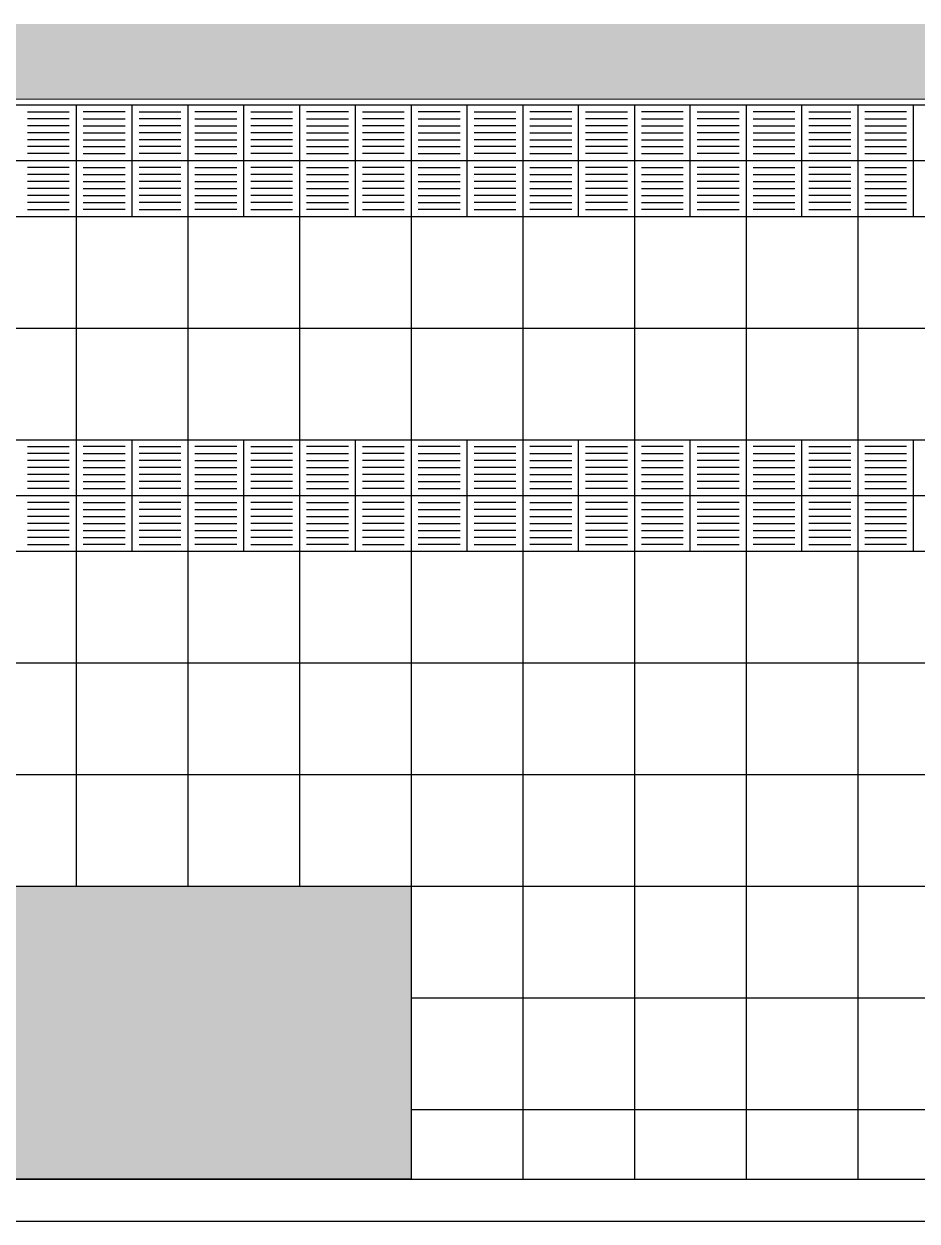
# Model space of a CAD drawing. Header units: inches. Extents: x -309 to 190, y -1585 to -1350.
# Drawn here: x -213.879 to -210.679, y -1423.408 to -1419.118 of the extents above; entities that cross this region are included whole.
import ezdxf

# ---------------------------------------------------------------- set-up
doc = ezdxf.new("R2010")
doc.units = ezdxf.units.IN
doc.header["$MEASUREMENT"] = 0
doc.linetypes.add('CENTER2', pattern=[1.125, 0.75, -0.125, 0.125, -0.125])
doc.linetypes.add('HIDDEN', pattern=[0.375, 0.25, -0.125])
for name, color, linetype in [('CIEGOS', 9, 'CONTINUOUS'), ('DET', 9, 'CONTINUOUS'), ('lm', 9, 'HIDDEN'), ('NO VIDENTES', 9, 'CONTINUOUS'), ('REVOQUE', 9, 'CONTINUOUS'), ('V2', 9, 'CONTINUOUS')]:
    doc.layers.add(name, color=color, linetype=linetype)
doc.layers.add('MURO 27', color=9, linetype='CONTINUOUS', lineweight=9)

msp = doc.modelspace()

# ---------------------------------------------------------------- hatches: boundary and pattern name
at = {"layer": 'DET'}
h = msp.add_hatch(dxfattribs=at)
h.set_pattern_fill('AR-CONC', color=256, scale=0.04, style=0)
h.set_pattern_definition([(50, (136.40562, -1134.24455), (0.28690407, -0.02510085), [0.03, -0.33]), (355, (136.40562, -1134.24455), (-0.05550053, 0.30087685), [0.024, -0.264]), (100.451444, (136.42953, -1134.24665), (0.23140354, 0.275776), [0.02549608, -0.28045684]), (46.1842, (136.40562, -1134.16455), (0.42689653, -0.0662077), [0.045, -0.495]), (96.63564, (136.4412, -1134.17007), (0.37386478, 0.38964744), [0.03824414, -0.4206855]), (351.18416, (136.4056, -1134.16455), (0.37386478, 0.38964744), [0.036, -0.396]), (21, (136.44562, -1134.18455), (0.23876282, -0.16104756), [0.03, -0.33]), (326, (136.44562, -1134.18455), (0.09732613, 0.29006002), [0.024, -0.264]), (71.451445, (136.46552, -1134.19797), (0.33608895, 0.12901246), [0.02549608, -0.28045684]), (37.5, (136.40562, -1134.24455), (0.004863942, 0.133157542), [0, -0.2608, 0, -0.268, 0, -0.265]), (7.5, (136.40562, -1134.24455), (0.105227815, 0.157764685), [0, -0.1528, 0, -0.2548, 0, -0.101]), (327.5, (136.31642, -1134.24455), (0.213528974, -0.009021949), [0, -0.1, 0, -0.312, 0, -0.414]), (317.5, (136.27642, -1134.24455), (0.23327447, 0.04004199), [0, -0.13, 0, -0.2072, 0, -0.294])])
h.paths.add_polyline_path([(-239.6918, -1422.2082), (-239.6918, -1423.2582), (-212.4918, -1423.2582), (-212.4918, -1422.2082)])
at = {"layer": 'MURO 27'}
h = msp.add_hatch(color=256, dxfattribs=at)
h.paths.add_polyline_path([(-206.8918, -1375.3082), (-211.4118, -1375.3082), (-211.4118, -1375.5782), (-208.6918, -1375.5782), (-208.6918, -1379.1682), (-208.4218, -1379.1682), (-208.4218, -1375.5782), (-206.8918, -1375.5782)])
h.paths.add_polyline_path([(-204.0482, -1375.6497), (-204.3067, -1375.5715), (-204.5294, -1376.3082), (-206.1218, -1376.3082), (-206.1218, -1375.3082), (-206.6218, -1375.3082), (-206.6218, -1375.5782), (-206.3918, -1375.5782), (-206.3918, -1376.3082), (-206.6218, -1376.3082), (-206.6218, -1375.9682), (-206.8918, -1375.9682), (-206.8918, -1378.8982), (-207.5818, -1378.8982), (-207.5818, -1379.1682), (-206.8918, -1379.1682), (-206.8918, -1378.9882), (-206.6218, -1378.9882), (-206.6218, -1376.5782), (-204.329, -1376.5782)])
h.paths.add_polyline_path([(-203.7499, -1375.4578), (-203.8281, -1375.7163), (-192.2851, -1379.2072), (-192.2851, -1379.1382), (-192.2261, -1378.943)])
h.paths.add_polyline_path([(-191.707, -1379.0999), (-191.7851, -1379.3584), (-184.6557, -1381.5145), (-184.5775, -1381.2561)])
h.paths.add_polyline_path([(-184.2118, -1381.8667), (-184.4818, -1381.8667), (-184.4818, -1383.6882), (-184.2118, -1383.6882)])
h.paths.add_polyline_path([(-184.2118, -1383.8882), (-184.4818, -1383.8882), (-184.4818, -1389.5882), (-184.2118, -1389.5882)])
h.paths.add_polyline_path([(-184.2118, -1389.7882), (-184.4818, -1389.7882), (-184.4818, -1395.4882), (-184.2118, -1395.4882)])
h.paths.add_polyline_path([(-184.2118, -1395.6882), (-184.4818, -1395.6882), (-184.4818, -1398.7382), (-184.2118, -1398.7382)])
h.paths.add_polyline_path([(-184.2118, -1399.9782), (-184.4818, -1399.9782), (-184.4818, -1401.2382), (-184.2118, -1401.2382)])
h.paths.add_polyline_path([(-184.2118, -1413.5382), (-184.4818, -1413.5382), (-184.4818, -1419.1182), (-184.2118, -1419.1182)])
h.paths.add_polyline_path([(-184.2118, -1410.6582), (-184.4818, -1410.6582), (-184.4818, -1410.8982), (-184.2118, -1410.8982)])
h.paths.add_polyline_path([(-199.2985, -1419.1182), (-206.0818, -1419.1182), (-206.0818, -1419.3882), (-199.2985, -1419.3882)])
h.paths.add_polyline_path([(-207.1218, -1419.1182), (-234.1018, -1419.1182), (-234.1018, -1419.3882), (-207.1218, -1419.3882)])
h.paths.add_polyline_path([(-192.0152, -1419.1182), (-198.7985, -1419.1182), (-198.7985, -1419.3882), (-192.0152, -1419.3882)])
h.paths.add_polyline_path([(-184.7118, -1419.1182), (-191.5152, -1419.1182), (-191.5152, -1419.3882), (-184.7118, -1419.3882)])
h.paths.add_polyline_path([(-234.3318, -1413.5382), (-234.6018, -1413.5382), (-234.6018, -1419.1182), (-234.3318, -1419.1182)])
h.paths.add_polyline_path([(-234.3318, -1407.6382), (-234.6018, -1407.6382), (-234.6018, -1413.0382), (-234.3318, -1413.0382)])
h.paths.add_polyline_path([(-234.3318, -1401.7382), (-234.6018, -1401.7382), (-234.6018, -1407.1382), (-234.3318, -1407.1382)])
h.paths.add_polyline_path([(-234.3318, -1398.0282), (-234.6018, -1398.0282), (-234.6018, -1401.2382), (-234.3318, -1401.2382)])
h.paths.add_polyline_path([(-234.3318, -1384.0382), (-234.6018, -1384.0382), (-234.6018, -1389.4382), (-234.3318, -1389.4382)])
h.paths.add_polyline_path([(-234.3318, -1389.9382), (-234.6018, -1389.9382), (-234.6018, -1395.3382), (-234.3318, -1395.3382)])
h.paths.add_polyline_path([(-234.3318, -1379.3782), (-234.6018, -1379.3782), (-234.6018, -1382.0482), (-234.3318, -1382.0482)])
h.paths.add_polyline_path([(-234.3318, -1382.5882), (-234.6018, -1382.5882), (-234.6018, -1383.5382), (-234.3318, -1383.5382)])
h.paths.add_polyline_path([(-206.6218, -1389.9382), (-206.8918, -1389.9382), (-206.8918, -1395.3382), (-206.6218, -1395.3382)])
h.paths.add_polyline_path([(-206.6218, -1384.0382), (-206.8918, -1384.0382), (-206.8918, -1389.4382), (-206.6218, -1389.4382)])
h.paths.add_polyline_path([(-206.6218, -1379.4882), (-206.8918, -1379.4882), (-206.8918, -1383.5382), (-206.6218, -1383.5382)])
h.paths.add_polyline_path([(-206.6218, -1398.0282), (-206.8918, -1398.0282), (-206.8918, -1401.2382), (-206.6218, -1401.2382)])
h.paths.add_polyline_path([(-206.6218, -1401.7382), (-206.8918, -1401.7382), (-206.8918, -1407.1382), (-206.6218, -1407.1382)])
h.paths.add_polyline_path([(-206.6218, -1407.6382), (-206.8918, -1407.6382), (-206.8918, -1407.7482), (-206.6218, -1407.7482)])

# ---------------------------------------------------------------- linework, layer by layer
at = {"layer": 'CIEGOS'}
for points in [[(-264.4918, -1419.4082), (-172.9718, -1419.4082)], [(-264.6577, -1419.8082), (-172.8062, -1419.8082)], [(-264.9895, -1420.6082), (-172.4742, -1420.6082)], [(-264.9895, -1420.6082), (-172.4742, -1420.6082)], [(-265.1553, -1421.0082), (-172.3084, -1421.0082)], [(-265.1553, -1421.0082), (-172.3084, -1421.0082)]]:
    msp.add_lwpolyline(points, dxfattribs=at)
at = {"layer": 'DET'}
for points in [[(-213.6918, -1419.4082), (-213.6918, -1422.2082)], [(-213.4918, -1419.8082), (-213.4918, -1419.4082)], [(-213.2918, -1419.4082), (-213.2918, -1422.2082)], [(-213.0918, -1419.8082), (-213.0918, -1419.4082)], [(-212.8918, -1419.4082), (-212.8918, -1422.2082)], [(-212.6918, -1419.8082), (-212.6918, -1419.4082)], [(-212.4918, -1419.4082), (-212.4918, -1422.2082)], [(-212.2918, -1419.8082), (-212.2918, -1419.4082)], [(-212.0918, -1419.4082), (-212.0918, -1423.2582)], [(-211.8918, -1419.8082), (-211.8918, -1419.4082)], [(-211.6918, -1419.4082), (-211.6918, -1423.2582)], [(-211.4918, -1419.8082), (-211.4918, -1419.4082)], [(-211.2918, -1419.4082), (-211.2918, -1423.2582)], [(-211.0918, -1419.8082), (-211.0918, -1419.4082)], [(-210.8918, -1419.4082), (-210.8918, -1423.2582)], [(-210.6918, -1419.8082), (-210.6918, -1419.4082)], [(-264.5748, -1419.6082), (-172.889, -1419.6082)], [(-264.8236, -1420.2082), (-172.6405, -1420.2082)], [(-264.8236, -1420.2082), (-172.6405, -1420.2082)], [(-213.4918, -1421.0082), (-213.4918, -1420.6082)], [(-213.0918, -1421.0082), (-213.0918, -1420.6082)], [(-212.6918, -1421.0082), (-212.6918, -1420.6082)], [(-212.2918, -1421.0082), (-212.2918, -1420.6082)], [(-211.8918, -1421.0082), (-211.8918, -1420.6082)], [(-211.4918, -1421.0082), (-211.4918, -1420.6082)], [(-211.0918, -1421.0082), (-211.0918, -1420.6082)], [(-210.6918, -1421.0082), (-210.6918, -1420.6082)], [(-265.0724, -1420.8082), (-172.3914, -1420.8082)], [(-265.0724, -1420.8082), (-172.3914, -1420.8082)], [(-265.3212, -1421.4082), (-172.1425, -1421.4082)], [(-265.3212, -1421.4082), (-172.1425, -1421.4082)], [(-265.4871, -1421.8082), (-171.9766, -1421.8082)], [(-265.4871, -1421.8082), (-171.9766, -1421.8082)], [(-265.653, -1422.2082), (-171.8107, -1422.2082)], [(-212.4918, -1422.6082), (-210.4918, -1422.6082)], [(-212.4918, -1423.0082), (-210.4918, -1423.0082)]]:
    msp.add_lwpolyline(points, dxfattribs=at)
at = {"layer": 'lm', "linetype": 'CENTER2'}
msp.add_line((-265.8046, -1419.4082), (-171.4579, -1419.4082), dxfattribs=at)
msp.add_line((-265.8046, -1419.4082), (-171.4579, -1419.4082), dxfattribs=at)
at = {"layer": 'MURO 27'}
msp.add_lwpolyline([(-234.6018, -1398.0282), (-234.6018, -1419.3882), (-206.6218, -1419.3882), (-206.6218, -1415.2582)], dxfattribs=at)
at = {"layer": 'NO VIDENTES'}
for p, q in [((-213.8668, -1419.4332), (-213.7168, -1419.4332)), ((-213.7168, -1419.4582), (-213.8668, -1419.4582)), ((-213.5168, -1419.4332), (-213.6668, -1419.4332)), ((-213.6668, -1419.4582), (-213.5168, -1419.4582)), ((-213.4668, -1419.4332), (-213.3168, -1419.4332)), ((-213.3168, -1419.4582), (-213.4668, -1419.4582)), ((-213.1168, -1419.4332), (-213.2668, -1419.4332)), ((-213.2668, -1419.4582), (-213.1168, -1419.4582)), ((-213.0668, -1419.4332), (-212.9168, -1419.4332)), ((-212.9168, -1419.4582), (-213.0668, -1419.4582)), ((-212.7168, -1419.4332), (-212.8668, -1419.4332)), ((-212.8668, -1419.4582), (-212.7168, -1419.4582)), ((-212.6668, -1419.4332), (-212.5168, -1419.4332)), ((-212.5168, -1419.4582), (-212.6668, -1419.4582)), ((-212.3168, -1419.4332), (-212.4668, -1419.4332)), ((-212.4668, -1419.4582), (-212.3168, -1419.4582)), ((-212.2668, -1419.4332), (-212.1168, -1419.4332)), ((-212.1168, -1419.4582), (-212.2668, -1419.4582)), ((-211.9168, -1419.4332), (-212.0668, -1419.4332)), ((-212.0668, -1419.4582), (-211.9168, -1419.4582)), ((-211.8668, -1419.4332), (-211.7168, -1419.4332)), ((-211.7168, -1419.4582), (-211.8668, -1419.4582)), ((-211.5168, -1419.4332), (-211.6668, -1419.4332)), ((-211.6668, -1419.4582), (-211.5168, -1419.4582)), ((-211.4668, -1419.4332), (-211.3168, -1419.4332)), ((-211.3168, -1419.4582), (-211.4668, -1419.4582)), ((-211.1168, -1419.4332), (-211.2668, -1419.4332)), ((-211.2668, -1419.4582), (-211.1168, -1419.4582)), ((-211.0668, -1419.4332), (-210.9168, -1419.4332)), ((-210.9168, -1419.4582), (-211.0668, -1419.4582)), ((-210.7168, -1419.4332), (-210.8668, -1419.4332)), ((-210.8668, -1419.4582), (-210.7168, -1419.4582)), ((-213.7168, -1419.4832), (-213.8668, -1419.4832)), ((-213.7168, -1419.5082), (-213.8668, -1419.5082)), ((-213.6668, -1419.4832), (-213.5168, -1419.4832)), ((-213.6668, -1419.5082), (-213.5168, -1419.5082)), ((-213.3168, -1419.4832), (-213.4668, -1419.4832)), ((-213.3168, -1419.5082), (-213.4668, -1419.5082)), ((-213.2668, -1419.4832), (-213.1168, -1419.4832)), ((-213.2668, -1419.5082), (-213.1168, -1419.5082)), ((-212.9168, -1419.4832), (-213.0668, -1419.4832)), ((-212.9168, -1419.5082), (-213.0668, -1419.5082)), ((-212.8668, -1419.4832), (-212.7168, -1419.4832)), ((-212.8668, -1419.5082), (-212.7168, -1419.5082)), ((-212.5168, -1419.4832), (-212.6668, -1419.4832)), ((-212.5168, -1419.5082), (-212.6668, -1419.5082)), ((-212.4668, -1419.4832), (-212.3168, -1419.4832)), ((-212.4668, -1419.5082), (-212.3168, -1419.5082)), ((-212.1168, -1419.4832), (-212.2668, -1419.4832)), ((-212.1168, -1419.5082), (-212.2668, -1419.5082)), ((-212.0668, -1419.4832), (-211.9168, -1419.4832)), ((-212.0668, -1419.5082), (-211.9168, -1419.5082)), ((-211.7168, -1419.4832), (-211.8668, -1419.4832)), ((-211.7168, -1419.5082), (-211.8668, -1419.5082)), ((-211.6668, -1419.4832), (-211.5168, -1419.4832)), ((-211.6668, -1419.5082), (-211.5168, -1419.5082)), ((-211.3168, -1419.4832), (-211.4668, -1419.4832)), ((-211.3168, -1419.5082), (-211.4668, -1419.5082)), ((-211.2668, -1419.4832), (-211.1168, -1419.4832)), ((-211.2668, -1419.5082), (-211.1168, -1419.5082)), ((-210.9168, -1419.4832), (-211.0668, -1419.4832)), ((-210.9168, -1419.5082), (-211.0668, -1419.5082)), ((-210.8668, -1419.4832), (-210.7168, -1419.4832)), ((-210.8668, -1419.5082), (-210.7168, -1419.5082)), ((-213.7168, -1419.5332), (-213.8668, -1419.5332)), ((-213.7168, -1419.5582), (-213.8668, -1419.5582)), ((-213.6668, -1419.5332), (-213.5168, -1419.5332)), ((-213.6668, -1419.5582), (-213.5168, -1419.5582)), ((-213.3168, -1419.5332), (-213.4668, -1419.5332)), ((-213.3168, -1419.5582), (-213.4668, -1419.5582)), ((-213.2668, -1419.5332), (-213.1168, -1419.5332)), ((-213.2668, -1419.5582), (-213.1168, -1419.5582)), ((-212.9168, -1419.5332), (-213.0668, -1419.5332)), ((-212.9168, -1419.5582), (-213.0668, -1419.5582)), ((-212.8668, -1419.5332), (-212.7168, -1419.5332)), ((-212.8668, -1419.5582), (-212.7168, -1419.5582)), ((-212.5168, -1419.5332), (-212.6668, -1419.5332)), ((-212.5168, -1419.5582), (-212.6668, -1419.5582)), ((-212.4668, -1419.5332), (-212.3168, -1419.5332)), ((-212.4668, -1419.5582), (-212.3168, -1419.5582)), ((-212.1168, -1419.5332), (-212.2668, -1419.5332)), ((-212.1168, -1419.5582), (-212.2668, -1419.5582)), ((-212.0668, -1419.5332), (-211.9168, -1419.5332)), ((-212.0668, -1419.5582), (-211.9168, -1419.5582)), ((-211.7168, -1419.5332), (-211.8668, -1419.5332)), ((-211.7168, -1419.5582), (-211.8668, -1419.5582)), ((-211.6668, -1419.5332), (-211.5168, -1419.5332)), ((-211.6668, -1419.5582), (-211.5168, -1419.5582)), ((-211.3168, -1419.5332), (-211.4668, -1419.5332)), ((-211.3168, -1419.5582), (-211.4668, -1419.5582)), ((-211.2668, -1419.5332), (-211.1168, -1419.5332)), ((-211.2668, -1419.5582), (-211.1168, -1419.5582)), ((-210.9168, -1419.5332), (-211.0668, -1419.5332)), ((-210.9168, -1419.5582), (-211.0668, -1419.5582)), ((-210.8668, -1419.5332), (-210.7168, -1419.5332)), ((-210.8668, -1419.5582), (-210.7168, -1419.5582)), ((-213.7168, -1419.5832), (-213.8668, -1419.5832)), ((-213.6668, -1419.5832), (-213.5168, -1419.5832)), ((-213.3168, -1419.5832), (-213.4668, -1419.5832)), ((-213.2668, -1419.5832), (-213.1168, -1419.5832)), ((-212.9168, -1419.5832), (-213.0668, -1419.5832)), ((-212.8668, -1419.5832), (-212.7168, -1419.5832)), ((-212.5168, -1419.5832), (-212.6668, -1419.5832)), ((-212.4668, -1419.5832), (-212.3168, -1419.5832)), ((-212.1168, -1419.5832), (-212.2668, -1419.5832)), ((-212.0668, -1419.5832), (-211.9168, -1419.5832)), ((-211.7168, -1419.5832), (-211.8668, -1419.5832)), ((-211.6668, -1419.5832), (-211.5168, -1419.5832)), ((-211.3168, -1419.5832), (-211.4668, -1419.5832)), ((-211.2668, -1419.5832), (-211.1168, -1419.5832)), ((-210.9168, -1419.5832), (-211.0668, -1419.5832)), ((-210.8668, -1419.5832), (-210.7168, -1419.5832)), ((-213.7168, -1419.6332), (-213.8668, -1419.6332)), ((-213.6668, -1419.6332), (-213.5168, -1419.6332)), ((-213.3168, -1419.6332), (-213.4668, -1419.6332)), ((-213.2668, -1419.6332), (-213.1168, -1419.6332)), ((-212.9168, -1419.6332), (-213.0668, -1419.6332)), ((-212.8668, -1419.6332), (-212.7168, -1419.6332)), ((-212.5168, -1419.6332), (-212.6668, -1419.6332)), ((-212.4668, -1419.6332), (-212.3168, -1419.6332)), ((-212.1168, -1419.6332), (-212.2668, -1419.6332)), ((-212.0668, -1419.6332), (-211.9168, -1419.6332)), ((-211.7168, -1419.6332), (-211.8668, -1419.6332)), ((-211.6668, -1419.6332), (-211.5168, -1419.6332)), ((-211.3168, -1419.6332), (-211.4668, -1419.6332)), ((-211.2668, -1419.6332), (-211.1168, -1419.6332)), ((-210.9168, -1419.6332), (-211.0668, -1419.6332)), ((-210.8668, -1419.6332), (-210.7168, -1419.6332)), ((-213.7168, -1419.6582), (-213.8668, -1419.6582)), ((-213.7168, -1419.6832), (-213.8668, -1419.6832)), ((-213.6668, -1419.6582), (-213.5168, -1419.6582)), ((-213.6668, -1419.6832), (-213.5168, -1419.6832)), ((-213.3168, -1419.6582), (-213.4668, -1419.6582)), ((-213.3168, -1419.6832), (-213.4668, -1419.6832)), ((-213.2668, -1419.6582), (-213.1168, -1419.6582)), ((-213.2668, -1419.6832), (-213.1168, -1419.6832)), ((-212.9168, -1419.6582), (-213.0668, -1419.6582)), ((-212.9168, -1419.6832), (-213.0668, -1419.6832)), ((-212.8668, -1419.6582), (-212.7168, -1419.6582)), ((-212.8668, -1419.6832), (-212.7168, -1419.6832)), ((-212.5168, -1419.6582), (-212.6668, -1419.6582)), ((-212.5168, -1419.6832), (-212.6668, -1419.6832)), ((-212.4668, -1419.6582), (-212.3168, -1419.6582)), ((-212.4668, -1419.6832), (-212.3168, -1419.6832)), ((-212.1168, -1419.6582), (-212.2668, -1419.6582)), ((-212.1168, -1419.6832), (-212.2668, -1419.6832)), ((-212.0668, -1419.6582), (-211.9168, -1419.6582)), ((-212.0668, -1419.6832), (-211.9168, -1419.6832)), ((-211.7168, -1419.6582), (-211.8668, -1419.6582)), ((-211.7168, -1419.6832), (-211.8668, -1419.6832)), ((-211.6668, -1419.6582), (-211.5168, -1419.6582)), ((-211.6668, -1419.6832), (-211.5168, -1419.6832)), ((-211.3168, -1419.6582), (-211.4668, -1419.6582)), ((-211.3168, -1419.6832), (-211.4668, -1419.6832)), ((-211.2668, -1419.6582), (-211.1168, -1419.6582)), ((-211.2668, -1419.6832), (-211.1168, -1419.6832)), ((-210.9168, -1419.6582), (-211.0668, -1419.6582)), ((-210.9168, -1419.6832), (-211.0668, -1419.6832)), ((-210.8668, -1419.6582), (-210.7168, -1419.6582)), ((-210.8668, -1419.6832), (-210.7168, -1419.6832)), ((-213.7168, -1419.7082), (-213.8668, -1419.7082)), ((-213.6668, -1419.7082), (-213.5168, -1419.7082)), ((-213.3168, -1419.7082), (-213.4668, -1419.7082)), ((-213.2668, -1419.7082), (-213.1168, -1419.7082)), ((-212.9168, -1419.7082), (-213.0668, -1419.7082)), ((-212.8668, -1419.7082), (-212.7168, -1419.7082)), ((-212.5168, -1419.7082), (-212.6668, -1419.7082)), ((-212.4668, -1419.7082), (-212.3168, -1419.7082)), ((-212.1168, -1419.7082), (-212.2668, -1419.7082)), ((-212.0668, -1419.7082), (-211.9168, -1419.7082)), ((-211.7168, -1419.7082), (-211.8668, -1419.7082)), ((-211.6668, -1419.7082), (-211.5168, -1419.7082)), ((-211.3168, -1419.7082), (-211.4668, -1419.7082)), ((-211.2668, -1419.7082), (-211.1168, -1419.7082)), ((-210.9168, -1419.7082), (-211.0668, -1419.7082)), ((-210.8668, -1419.7082), (-210.7168, -1419.7082)), ((-213.7168, -1419.7332), (-213.8668, -1419.7332)), ((-213.7168, -1419.7582), (-213.8668, -1419.7582)), ((-213.6668, -1419.7332), (-213.5168, -1419.7332)), ((-213.6668, -1419.7582), (-213.5168, -1419.7582)), ((-213.3168, -1419.7332), (-213.4668, -1419.7332)), ((-213.3168, -1419.7582), (-213.4668, -1419.7582)), ((-213.2668, -1419.7332), (-213.1168, -1419.7332)), ((-213.2668, -1419.7582), (-213.1168, -1419.7582)), ((-212.9168, -1419.7332), (-213.0668, -1419.7332)), ((-212.9168, -1419.7582), (-213.0668, -1419.7582)), ((-212.8668, -1419.7332), (-212.7168, -1419.7332)), ((-212.8668, -1419.7582), (-212.7168, -1419.7582)), ((-212.5168, -1419.7332), (-212.6668, -1419.7332)), ((-212.5168, -1419.7582), (-212.6668, -1419.7582)), ((-212.4668, -1419.7332), (-212.3168, -1419.7332)), ((-212.4668, -1419.7582), (-212.3168, -1419.7582)), ((-212.1168, -1419.7332), (-212.2668, -1419.7332)), ((-212.1168, -1419.7582), (-212.2668, -1419.7582)), ((-212.0668, -1419.7332), (-211.9168, -1419.7332)), ((-212.0668, -1419.7582), (-211.9168, -1419.7582)), ((-211.7168, -1419.7332), (-211.8668, -1419.7332)), ((-211.7168, -1419.7582), (-211.8668, -1419.7582)), ((-211.6668, -1419.7332), (-211.5168, -1419.7332)), ((-211.6668, -1419.7582), (-211.5168, -1419.7582)), ((-211.3168, -1419.7332), (-211.4668, -1419.7332)), ((-211.3168, -1419.7582), (-211.4668, -1419.7582)), ((-211.2668, -1419.7332), (-211.1168, -1419.7332)), ((-211.2668, -1419.7582), (-211.1168, -1419.7582)), ((-210.9168, -1419.7332), (-211.0668, -1419.7332)), ((-210.9168, -1419.7582), (-211.0668, -1419.7582)), ((-210.8668, -1419.7332), (-210.7168, -1419.7332)), ((-210.8668, -1419.7582), (-210.7168, -1419.7582)), ((-213.8668, -1419.7832), (-213.7168, -1419.7832)), ((-213.5168, -1419.7832), (-213.6668, -1419.7832)), ((-213.4668, -1419.7832), (-213.3168, -1419.7832)), ((-213.1168, -1419.7832), (-213.2668, -1419.7832)), ((-213.0668, -1419.7832), (-212.9168, -1419.7832)), ((-212.7168, -1419.7832), (-212.8668, -1419.7832)), ((-212.6668, -1419.7832), (-212.5168, -1419.7832)), ((-212.3168, -1419.7832), (-212.4668, -1419.7832)), ((-212.2668, -1419.7832), (-212.1168, -1419.7832)), ((-211.9168, -1419.7832), (-212.0668, -1419.7832)), ((-211.8668, -1419.7832), (-211.7168, -1419.7832)), ((-211.5168, -1419.7832), (-211.6668, -1419.7832)), ((-211.4668, -1419.7832), (-211.3168, -1419.7832)), ((-211.1168, -1419.7832), (-211.2668, -1419.7832)), ((-211.0668, -1419.7832), (-210.9168, -1419.7832)), ((-210.7168, -1419.7832), (-210.8668, -1419.7832)), ((-213.8668, -1420.6332), (-213.7168, -1420.6332)), ((-213.7168, -1420.6582), (-213.8668, -1420.6582)), ((-213.5168, -1420.6332), (-213.6668, -1420.6332)), ((-213.6668, -1420.6582), (-213.5168, -1420.6582)), ((-213.4668, -1420.6332), (-213.3168, -1420.6332)), ((-213.3168, -1420.6582), (-213.4668, -1420.6582)), ((-213.1168, -1420.6332), (-213.2668, -1420.6332)), ((-213.2668, -1420.6582), (-213.1168, -1420.6582)), ((-213.0668, -1420.6332), (-212.9168, -1420.6332)), ((-212.9168, -1420.6582), (-213.0668, -1420.6582)), ((-212.7168, -1420.6332), (-212.8668, -1420.6332)), ((-212.8668, -1420.6582), (-212.7168, -1420.6582)), ((-212.6668, -1420.6332), (-212.5168, -1420.6332)), ((-212.5168, -1420.6582), (-212.6668, -1420.6582)), ((-212.3168, -1420.6332), (-212.4668, -1420.6332)), ((-212.4668, -1420.6582), (-212.3168, -1420.6582)), ((-212.2668, -1420.6332), (-212.1168, -1420.6332)), ((-212.1168, -1420.6582), (-212.2668, -1420.6582)), ((-211.9168, -1420.6332), (-212.0668, -1420.6332)), ((-212.0668, -1420.6582), (-211.9168, -1420.6582)), ((-211.8668, -1420.6332), (-211.7168, -1420.6332)), ((-211.7168, -1420.6582), (-211.8668, -1420.6582)), ((-211.5168, -1420.6332), (-211.6668, -1420.6332)), ((-211.6668, -1420.6582), (-211.5168, -1420.6582)), ((-211.4668, -1420.6332), (-211.3168, -1420.6332)), ((-211.3168, -1420.6582), (-211.4668, -1420.6582)), ((-211.1168, -1420.6332), (-211.2668, -1420.6332)), ((-211.2668, -1420.6582), (-211.1168, -1420.6582)), ((-211.0668, -1420.6332), (-210.9168, -1420.6332)), ((-210.9168, -1420.6582), (-211.0668, -1420.6582)), ((-210.7168, -1420.6332), (-210.8668, -1420.6332)), ((-210.8668, -1420.6582), (-210.7168, -1420.6582)), ((-213.7168, -1420.6832), (-213.8668, -1420.6832)), ((-213.7168, -1420.7082), (-213.8668, -1420.7082)), ((-213.6668, -1420.6832), (-213.5168, -1420.6832)), ((-213.6668, -1420.7082), (-213.5168, -1420.7082)), ((-213.3168, -1420.6832), (-213.4668, -1420.6832)), ((-213.3168, -1420.7082), (-213.4668, -1420.7082)), ((-213.2668, -1420.6832), (-213.1168, -1420.6832)), ((-213.2668, -1420.7082), (-213.1168, -1420.7082)), ((-212.9168, -1420.6832), (-213.0668, -1420.6832)), ((-212.9168, -1420.7082), (-213.0668, -1420.7082)), ((-212.8668, -1420.6832), (-212.7168, -1420.6832)), ((-212.8668, -1420.7082), (-212.7168, -1420.7082)), ((-212.5168, -1420.6832), (-212.6668, -1420.6832)), ((-212.5168, -1420.7082), (-212.6668, -1420.7082)), ((-212.4668, -1420.6832), (-212.3168, -1420.6832)), ((-212.4668, -1420.7082), (-212.3168, -1420.7082)), ((-212.1168, -1420.6832), (-212.2668, -1420.6832)), ((-212.1168, -1420.7082), (-212.2668, -1420.7082)), ((-212.0668, -1420.6832), (-211.9168, -1420.6832)), ((-212.0668, -1420.7082), (-211.9168, -1420.7082)), ((-211.7168, -1420.6832), (-211.8668, -1420.6832)), ((-211.7168, -1420.7082), (-211.8668, -1420.7082)), ((-211.6668, -1420.6832), (-211.5168, -1420.6832)), ((-211.6668, -1420.7082), (-211.5168, -1420.7082)), ((-211.3168, -1420.6832), (-211.4668, -1420.6832)), ((-211.3168, -1420.7082), (-211.4668, -1420.7082)), ((-211.2668, -1420.6832), (-211.1168, -1420.6832)), ((-211.2668, -1420.7082), (-211.1168, -1420.7082)), ((-210.9168, -1420.6832), (-211.0668, -1420.6832)), ((-210.9168, -1420.7082), (-211.0668, -1420.7082)), ((-210.8668, -1420.6832), (-210.7168, -1420.6832)), ((-210.8668, -1420.7082), (-210.7168, -1420.7082)), ((-213.7168, -1420.7332), (-213.8668, -1420.7332)), ((-213.7168, -1420.7582), (-213.8668, -1420.7582)), ((-213.6668, -1420.7332), (-213.5168, -1420.7332)), ((-213.6668, -1420.7582), (-213.5168, -1420.7582)), ((-213.3168, -1420.7332), (-213.4668, -1420.7332)), ((-213.3168, -1420.7582), (-213.4668, -1420.7582)), ((-213.2668, -1420.7332), (-213.1168, -1420.7332)), ((-213.2668, -1420.7582), (-213.1168, -1420.7582)), ((-212.9168, -1420.7332), (-213.0668, -1420.7332)), ((-212.9168, -1420.7582), (-213.0668, -1420.7582)), ((-212.8668, -1420.7332), (-212.7168, -1420.7332)), ((-212.8668, -1420.7582), (-212.7168, -1420.7582)), ((-212.5168, -1420.7332), (-212.6668, -1420.7332)), ((-212.5168, -1420.7582), (-212.6668, -1420.7582)), ((-212.4668, -1420.7332), (-212.3168, -1420.7332)), ((-212.4668, -1420.7582), (-212.3168, -1420.7582)), ((-212.1168, -1420.7332), (-212.2668, -1420.7332)), ((-212.1168, -1420.7582), (-212.2668, -1420.7582)), ((-212.0668, -1420.7332), (-211.9168, -1420.7332)), ((-212.0668, -1420.7582), (-211.9168, -1420.7582)), ((-211.7168, -1420.7332), (-211.8668, -1420.7332)), ((-211.7168, -1420.7582), (-211.8668, -1420.7582)), ((-211.6668, -1420.7332), (-211.5168, -1420.7332)), ((-211.6668, -1420.7582), (-211.5168, -1420.7582)), ((-211.3168, -1420.7332), (-211.4668, -1420.7332)), ((-211.3168, -1420.7582), (-211.4668, -1420.7582)), ((-211.2668, -1420.7332), (-211.1168, -1420.7332)), ((-211.2668, -1420.7582), (-211.1168, -1420.7582)), ((-210.9168, -1420.7332), (-211.0668, -1420.7332)), ((-210.9168, -1420.7582), (-211.0668, -1420.7582)), ((-210.8668, -1420.7332), (-210.7168, -1420.7332)), ((-210.8668, -1420.7582), (-210.7168, -1420.7582)), ((-213.7168, -1420.7832), (-213.8668, -1420.7832)), ((-213.6668, -1420.7832), (-213.5168, -1420.7832)), ((-213.3168, -1420.7832), (-213.4668, -1420.7832)), ((-213.2668, -1420.7832), (-213.1168, -1420.7832)), ((-212.9168, -1420.7832), (-213.0668, -1420.7832)), ((-212.8668, -1420.7832), (-212.7168, -1420.7832)), ((-212.5168, -1420.7832), (-212.6668, -1420.7832)), ((-212.4668, -1420.7832), (-212.3168, -1420.7832)), ((-212.1168, -1420.7832), (-212.2668, -1420.7832)), ((-212.0668, -1420.7832), (-211.9168, -1420.7832)), ((-211.7168, -1420.7832), (-211.8668, -1420.7832)), ((-211.6668, -1420.7832), (-211.5168, -1420.7832)), ((-211.3168, -1420.7832), (-211.4668, -1420.7832)), ((-211.2668, -1420.7832), (-211.1168, -1420.7832)), ((-210.9168, -1420.7832), (-211.0668, -1420.7832)), ((-210.8668, -1420.7832), (-210.7168, -1420.7832)), ((-213.7168, -1420.8332), (-213.8668, -1420.8332)), ((-213.6668, -1420.8332), (-213.5168, -1420.8332)), ((-213.3168, -1420.8332), (-213.4668, -1420.8332)), ((-213.2668, -1420.8332), (-213.1168, -1420.8332)), ((-212.9168, -1420.8332), (-213.0668, -1420.8332)), ((-212.8668, -1420.8332), (-212.7168, -1420.8332)), ((-212.5168, -1420.8332), (-212.6668, -1420.8332)), ((-212.4668, -1420.8332), (-212.3168, -1420.8332)), ((-212.1168, -1420.8332), (-212.2668, -1420.8332)), ((-212.0668, -1420.8332), (-211.9168, -1420.8332)), ((-211.7168, -1420.8332), (-211.8668, -1420.8332)), ((-211.6668, -1420.8332), (-211.5168, -1420.8332)), ((-211.3168, -1420.8332), (-211.4668, -1420.8332)), ((-211.2668, -1420.8332), (-211.1168, -1420.8332)), ((-210.9168, -1420.8332), (-211.0668, -1420.8332)), ((-210.8668, -1420.8332), (-210.7168, -1420.8332)), ((-213.7168, -1420.8582), (-213.8668, -1420.8582)), ((-213.7168, -1420.8832), (-213.8668, -1420.8832)), ((-213.6668, -1420.8582), (-213.5168, -1420.8582)), ((-213.6668, -1420.8832), (-213.5168, -1420.8832)), ((-213.3168, -1420.8582), (-213.4668, -1420.8582)), ((-213.3168, -1420.8832), (-213.4668, -1420.8832)), ((-213.2668, -1420.8582), (-213.1168, -1420.8582)), ((-213.2668, -1420.8832), (-213.1168, -1420.8832)), ((-212.9168, -1420.8582), (-213.0668, -1420.8582)), ((-212.9168, -1420.8832), (-213.0668, -1420.8832)), ((-212.8668, -1420.8582), (-212.7168, -1420.8582)), ((-212.8668, -1420.8832), (-212.7168, -1420.8832)), ((-212.5168, -1420.8582), (-212.6668, -1420.8582)), ((-212.5168, -1420.8832), (-212.6668, -1420.8832)), ((-212.4668, -1420.8582), (-212.3168, -1420.8582)), ((-212.4668, -1420.8832), (-212.3168, -1420.8832)), ((-212.1168, -1420.8582), (-212.2668, -1420.8582)), ((-212.1168, -1420.8832), (-212.2668, -1420.8832)), ((-212.0668, -1420.8582), (-211.9168, -1420.8582)), ((-212.0668, -1420.8832), (-211.9168, -1420.8832)), ((-211.7168, -1420.8582), (-211.8668, -1420.8582)), ((-211.7168, -1420.8832), (-211.8668, -1420.8832)), ((-211.6668, -1420.8582), (-211.5168, -1420.8582)), ((-211.6668, -1420.8832), (-211.5168, -1420.8832)), ((-211.3168, -1420.8582), (-211.4668, -1420.8582)), ((-211.3168, -1420.8832), (-211.4668, -1420.8832)), ((-211.2668, -1420.8582), (-211.1168, -1420.8582)), ((-211.2668, -1420.8832), (-211.1168, -1420.8832)), ((-210.9168, -1420.8582), (-211.0668, -1420.8582)), ((-210.9168, -1420.8832), (-211.0668, -1420.8832)), ((-210.8668, -1420.8582), (-210.7168, -1420.8582)), ((-210.8668, -1420.8832), (-210.7168, -1420.8832)), ((-213.7168, -1420.9082), (-213.8668, -1420.9082)), ((-213.6668, -1420.9082), (-213.5168, -1420.9082)), ((-213.3168, -1420.9082), (-213.4668, -1420.9082)), ((-213.2668, -1420.9082), (-213.1168, -1420.9082)), ((-212.9168, -1420.9082), (-213.0668, -1420.9082)), ((-212.8668, -1420.9082), (-212.7168, -1420.9082)), ((-212.5168, -1420.9082), (-212.6668, -1420.9082)), ((-212.4668, -1420.9082), (-212.3168, -1420.9082)), ((-212.1168, -1420.9082), (-212.2668, -1420.9082)), ((-212.0668, -1420.9082), (-211.9168, -1420.9082)), ((-211.7168, -1420.9082), (-211.8668, -1420.9082)), ((-211.6668, -1420.9082), (-211.5168, -1420.9082)), ((-211.3168, -1420.9082), (-211.4668, -1420.9082)), ((-211.2668, -1420.9082), (-211.1168, -1420.9082)), ((-210.9168, -1420.9082), (-211.0668, -1420.9082)), ((-210.8668, -1420.9082), (-210.7168, -1420.9082)), ((-213.7168, -1420.9332), (-213.8668, -1420.9332)), ((-213.7168, -1420.9582), (-213.8668, -1420.9582)), ((-213.6668, -1420.9332), (-213.5168, -1420.9332)), ((-213.6668, -1420.9582), (-213.5168, -1420.9582)), ((-213.3168, -1420.9332), (-213.4668, -1420.9332)), ((-213.3168, -1420.9582), (-213.4668, -1420.9582)), ((-213.2668, -1420.9332), (-213.1168, -1420.9332)), ((-213.2668, -1420.9582), (-213.1168, -1420.9582)), ((-212.9168, -1420.9332), (-213.0668, -1420.9332)), ((-212.9168, -1420.9582), (-213.0668, -1420.9582)), ((-212.8668, -1420.9332), (-212.7168, -1420.9332)), ((-212.8668, -1420.9582), (-212.7168, -1420.9582)), ((-212.5168, -1420.9332), (-212.6668, -1420.9332)), ((-212.5168, -1420.9582), (-212.6668, -1420.9582)), ((-212.4668, -1420.9332), (-212.3168, -1420.9332)), ((-212.4668, -1420.9582), (-212.3168, -1420.9582)), ((-212.1168, -1420.9332), (-212.2668, -1420.9332)), ((-212.1168, -1420.9582), (-212.2668, -1420.9582)), ((-212.0668, -1420.9332), (-211.9168, -1420.9332)), ((-212.0668, -1420.9582), (-211.9168, -1420.9582)), ((-211.7168, -1420.9332), (-211.8668, -1420.9332)), ((-211.7168, -1420.9582), (-211.8668, -1420.9582)), ((-211.6668, -1420.9332), (-211.5168, -1420.9332)), ((-211.6668, -1420.9582), (-211.5168, -1420.9582)), ((-211.3168, -1420.9332), (-211.4668, -1420.9332)), ((-211.3168, -1420.9582), (-211.4668, -1420.9582)), ((-211.2668, -1420.9332), (-211.1168, -1420.9332)), ((-211.2668, -1420.9582), (-211.1168, -1420.9582)), ((-210.9168, -1420.9332), (-211.0668, -1420.9332)), ((-210.9168, -1420.9582), (-211.0668, -1420.9582)), ((-210.8668, -1420.9332), (-210.7168, -1420.9332)), ((-210.8668, -1420.9582), (-210.7168, -1420.9582)), ((-213.8668, -1420.9832), (-213.7168, -1420.9832)), ((-213.5168, -1420.9832), (-213.6668, -1420.9832)), ((-213.4668, -1420.9832), (-213.3168, -1420.9832)), ((-213.1168, -1420.9832), (-213.2668, -1420.9832)), ((-213.0668, -1420.9832), (-212.9168, -1420.9832)), ((-212.7168, -1420.9832), (-212.8668, -1420.9832)), ((-212.6668, -1420.9832), (-212.5168, -1420.9832)), ((-212.3168, -1420.9832), (-212.4668, -1420.9832)), ((-212.2668, -1420.9832), (-212.1168, -1420.9832)), ((-211.9168, -1420.9832), (-212.0668, -1420.9832)), ((-211.8668, -1420.9832), (-211.7168, -1420.9832)), ((-211.5168, -1420.9832), (-211.6668, -1420.9832)), ((-211.4668, -1420.9832), (-211.3168, -1420.9832)), ((-211.1168, -1420.9832), (-211.2668, -1420.9832)), ((-211.0668, -1420.9832), (-210.9168, -1420.9832)), ((-210.7168, -1420.9832), (-210.8668, -1420.9832))]:
    msp.add_line(p, q, dxfattribs=at)
at = {"layer": 'REVOQUE'}
msp.add_lwpolyline([(-234.6218, -1398.0082), (-234.6218, -1419.4082), (-206.6018, -1419.4082)], dxfattribs=at)
at = {"layer": 'V2'}
for points in [[(-272.7318, -1415.4082, 0.414214), (-264.7318, -1423.4082), (-172.7318, -1423.4082, 0.414214), (-164.7318, -1415.4082), (-164.7318, -1390.4819, 0.330583), (-171.8369, -1380.9101), (-202.5175, -1371.6307, 0.073558), (-204.8335, -1371.2882), (-264.7318, -1371.2882, 0.414214), (-272.7318, -1379.2882)], [(-272.5818, -1415.4082, 0.414214), (-264.7318, -1423.2582), (-172.7318, -1423.2582, 0.414214), (-164.8818, -1415.4082), (-164.8818, -1390.4819, 0.330583), (-171.8803, -1381.0537), (-202.5609, -1371.7743, 0.073558), (-204.8335, -1371.4382), (-264.7318, -1371.4382, 0.414214), (-272.5818, -1379.2882)]]:
    msp.add_lwpolyline(points, format="xyb", close=True, dxfattribs=at)
msp.add_lwpolyline([(-239.6918, -1422.2082), (-212.4918, -1422.2082), (-212.4918, -1423.2582), (-239.6918, -1423.2582)], close=True, dxfattribs=at)

doc.saveas('drawing.dxf')
